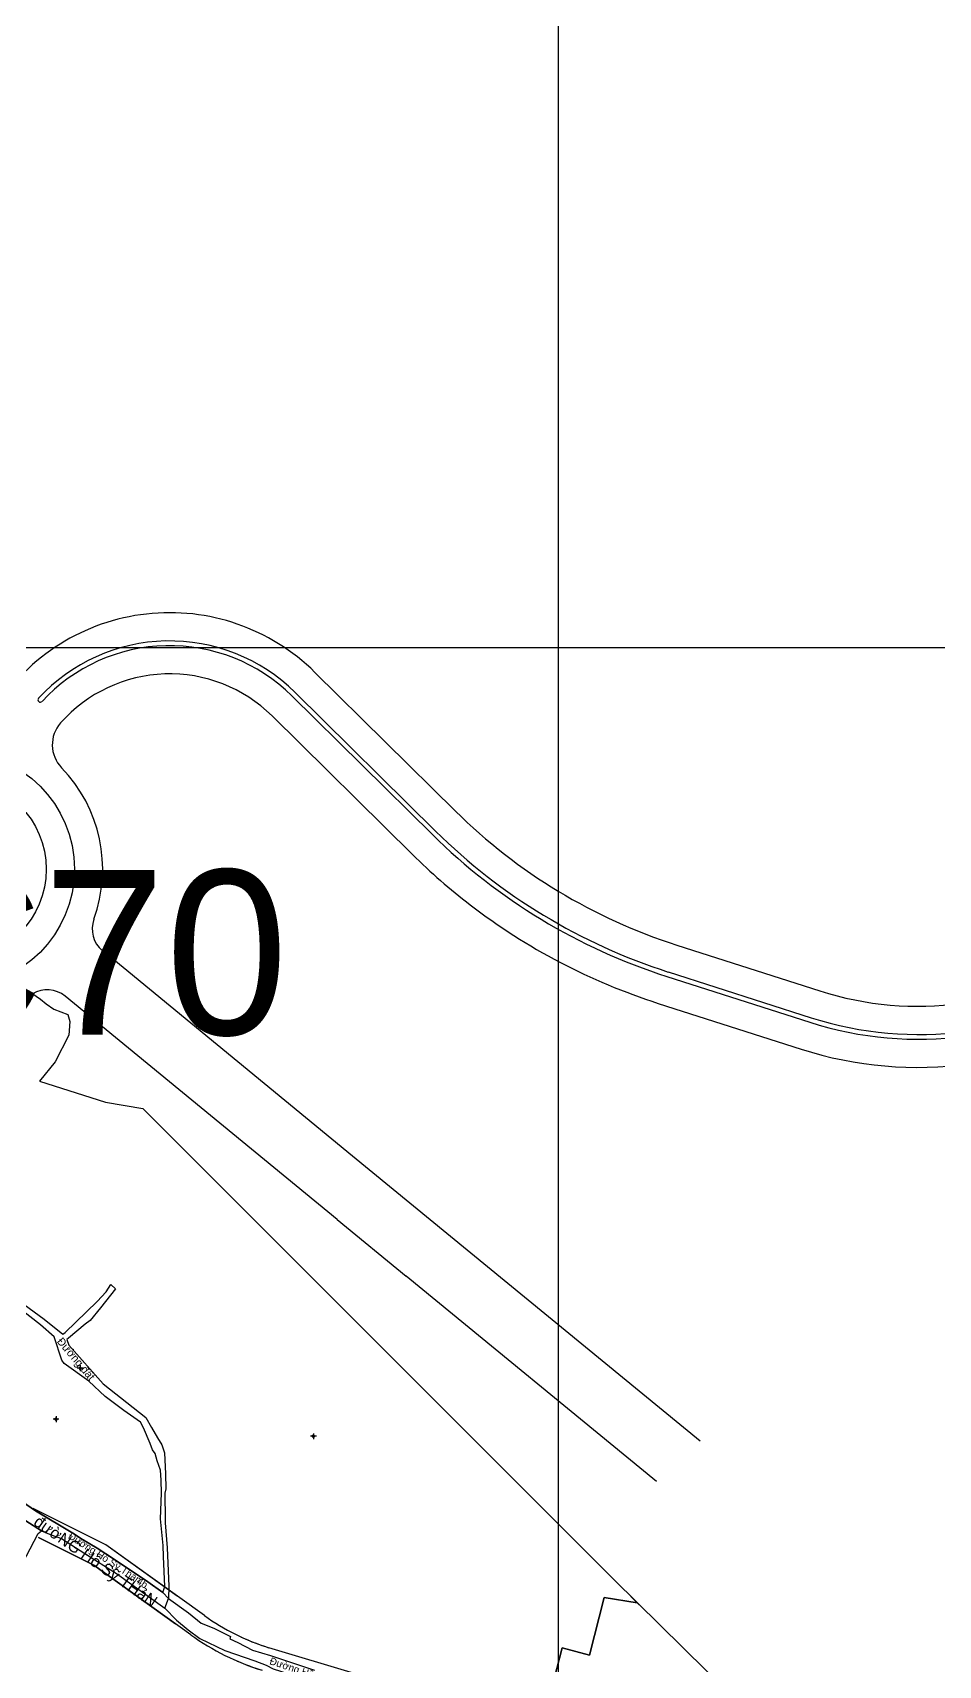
# Model space of a CAD drawing. Extents: x 547408 to 554234, y 1833375 to 1843904.
# Drawn here: x 552276 to 552662, y 1839567 to 1840261 of the extents above; entities that cross this region are included whole.
import ezdxf

# ---------------------------------------------------------------- set-up
doc = ezdxf.new("R2010")
doc.units = 0
for name, color, linetype in [('Level 1', 7, 'Continuous'), ('Level 10', 7, 'Continuous'), ('Level 11', 7, 'Continuous'), ('Level 2', 7, 'Continuous'), ('Level 30', 7, 'Continuous'), ('Level 4', 7, 'Continuous'), ('Level 5', 7, 'Continuous'), ('Level 52', 7, 'Continuous'), ('Level 62', 7, 'Continuous')]:
    doc.layers.add(name, color=color, linetype=linetype)

msp = doc.modelspace()

# ---------------------------------------------------------------- linework, layer by layer
at = {"layer": 'Level 1'}
msp.add_circle((552244.07, 1839905.77), 50, dxfattribs=at)
at = {"layer": 'Level 10'}
for p, q in [((552273.35, 1839628.66), (552279.98, 1839624.39)), ((552331.65, 1839598.16), (552334.09, 1839595.73)), ((552332.47, 1839591.53), (552334.09, 1839595.73))]:
    msp.add_line(p, q, dxfattribs=at)
for points in [[(552236.51, 1839855.94), (552237.83, 1839855.41), (552261.53, 1839848.66), (552266.55, 1839857.66), (552274.58, 1839854.04), (552279.67, 1839850.45), (552281.97, 1839848.51), (552285.31, 1839846.33), (552291.22, 1839844.02), (552292.1, 1839840.96), (552291.74, 1839835.14), (552285.84, 1839823.88), (552279.26, 1839815.69), (552307.23, 1839806.72), (552323.13, 1839804.01), (552523.45, 1839603.69), (552651.19, 1839477.87)], [(552270.61, 1839722.3), (552281.11, 1839714.49), (552289.15, 1839708.12), (552290.07, 1839708.85), (552303.67, 1839721.91), (552307.58, 1839726.14), (552309.55, 1839729.22), (552311.55, 1839727.3), (552305.08, 1839719.32), (552300.81, 1839713.93), (552298.6, 1839712.36), (552291.46, 1839706.33), (552290.8, 1839705.74), (552291.66, 1839703.43), (552306.31, 1839687.02), (552318.99, 1839676.87), (552324.44, 1839672.6), (552326.79, 1839668.34), (552329.33, 1839663.94), (552331.18, 1839660.97), (552332.32, 1839657.68), (552332.74, 1839648.62), (552332.89, 1839642.28), (552332.54, 1839640.45), (552332.67, 1839629.28), (552332.62, 1839627.81), (552333.53, 1839617.28), (552334.22, 1839600.94), (552334.09, 1839595.73)], [(552331.65, 1839598.16), (552332.5, 1839600.77), (552332, 1839613.58), (552331.78, 1839618.28), (552330.61, 1839629.6), (552331.07, 1839640.41), (552330.99, 1839646.04), (552330.6, 1839650.18), (552329.24, 1839654.24), (552328.42, 1839657.36), (552327.32, 1839658.93), (552326.27, 1839661.64), (552323.44, 1839668.19), (552322.2, 1839670.62), (552315.03, 1839675.61), (552307.1, 1839681.52), (552300.18, 1839688.03), (552289.68, 1839695.63), (552288.74, 1839696.97), (552285.44, 1839706.97), (552279.65, 1839712.09), (552269.26, 1839720.09)], [(552261.57, 1839689.01), (552253.62, 1839674.77), (552251.33, 1839670.45), (552248.38, 1839665.16), (552252.28, 1839660.85), (552257.46, 1839656.96), (552262.68, 1839652.85), (552268.61, 1839643.07), (552267.75, 1839641.93), (552267.3, 1839640.64), (552268.03, 1839640.1), (552270.06, 1839638.11), (552277.43, 1839632.92), (552293.33, 1839623.44), (552297.45, 1839620.79), (552303.69, 1839617.12), (552311.07, 1839612.31), (552325.22, 1839602.7), (552331.65, 1839598.16)], [(552240.03, 1839549.87), (552250.06, 1839569.41), (552257.09, 1839581.42), (552261.7, 1839591.23), (552278.68, 1839623.29), (552279.98, 1839624.39)], [(552279.98, 1839624.39), (552284.1, 1839622.81), (552288.57, 1839621.19), (552298.42, 1839614.8), (552311.91, 1839606.37), (552332.47, 1839591.53)], [(552332.47, 1839591.53), (552337.47, 1839586.41), (552342.42, 1839582.33), (552347.34, 1839578.6), (552347.35, 1839578.64), (552358.09, 1839573.62), (552370.75, 1839569.16), (552375.63, 1839567.37), (552378.52, 1839565.83), (552396.9, 1839559.89), (552403.33, 1839558.03), (552412.09, 1839555.88), (552418.82, 1839554.7), (552429.5, 1839553.29), (552439.59, 1839552.55), (552451.38, 1839551.36), (552459.58, 1839549.31), (552465.8, 1839548.14), (552478.01, 1839543.92), (552484.96, 1839541.98), (552497.18, 1839537.51), (552517.44, 1839532.68)], [(552334.09, 1839595.73), (552342.51, 1839589.6), (552348, 1839585.19), (552353.36, 1839583.02), (552360.43, 1839579.49), (552360.13, 1839578.51), (552363.53, 1839576.97), (552369.77, 1839573.71), (552377.43, 1839571.43), (552396.12, 1839565.24)]]:
    msp.add_lwpolyline(points, dxfattribs=at)
at = {"layer": 'Level 11'}
for p, q in [((552296.49, 1839694.83), (552296.49, 1839694.21)), ((552295.87, 1839693.58), (552295.24, 1839693.58)), ((552296.49, 1839694.21), (552295.87, 1839693.58)), ((552295.87, 1839693.58), (552296.49, 1839692.95)), ((552297.11, 1839693.58), (552296.49, 1839694.21)), ((552296.49, 1839692.95), (552297.11, 1839693.58)), ((552296.49, 1839692.95), (552296.49, 1839692.33)), ((552297.74, 1839693.58), (552297.11, 1839693.58)), ((552285.61, 1839671.9), (552284.98, 1839671.9)), ((552286.23, 1839672.53), (552285.61, 1839671.9)), ((552285.61, 1839671.9), (552286.23, 1839671.27)), ((552286.23, 1839673.15), (552286.23, 1839672.53)), ((552286.85, 1839671.9), (552286.23, 1839672.53)), ((552286.23, 1839671.27), (552286.85, 1839671.9)), ((552286.23, 1839671.27), (552286.23, 1839670.65)), ((552287.48, 1839671.9), (552286.85, 1839671.9)), ((552395.09, 1839664.64), (552394.47, 1839664.64)), ((552395.72, 1839665.27), (552395.09, 1839664.64)), ((552395.09, 1839664.64), (552395.72, 1839664.01)), ((552395.72, 1839665.89), (552395.72, 1839665.27)), ((552396.35, 1839664.64), (552395.72, 1839665.27)), ((552395.72, 1839664.01), (552396.35, 1839664.64)), ((552395.72, 1839664.01), (552395.72, 1839663.39)), ((552396.97, 1839664.64), (552396.35, 1839664.64))]:
    msp.add_line(p, q, dxfattribs=at)
for centre in [(552296.49, 1839693.58), (552286.23, 1839671.9), (552395.72, 1839664.64)]:
    msp.add_circle(centre, 0.15, dxfattribs=at)
at = {"layer": 'Level 2'}
for p, q in [((552293.33, 1839623.44), (552277.43, 1839632.92)), ((552273.35, 1839628.66), (552279.98, 1839624.39)), ((552279.98, 1839624.39), (552273.35, 1839628.66)), ((552297.45, 1839620.79), (552293.33, 1839623.44)), ((552303.69, 1839617.12), (552297.45, 1839620.79))]:
    msp.add_line(p, q, dxfattribs=at)
for points in [[(552277.43, 1839632.92), (552270.06, 1839638.11), (552268.03, 1839640.1), (552267.3, 1839640.64), (552267.75, 1839641.93), (552268.61, 1839643.07), (552262.68, 1839652.85)], [(552261.7, 1839591.23), (552278.68, 1839623.29), (552279.98, 1839624.39)], [(552279.98, 1839624.39), (552284.1, 1839622.81), (552288.57, 1839621.19), (552298.42, 1839614.8), (552311.91, 1839606.37)], [(552331.65, 1839598.16), (552325.22, 1839602.7), (552311.07, 1839612.31), (552303.69, 1839617.12)], [(552311.91, 1839606.37), (552332.47, 1839591.53), (552334.09, 1839595.73), (552331.65, 1839598.16)]]:
    msp.add_lwpolyline(points, dxfattribs=at)
at = {"layer": 'Level 30'}
for points in [[(552396.35, 1839989.48), (552456.13, 1839930.5)], [(552386.52, 1839979.51), (552446.29, 1839920.54)], [(552387.93, 1839980.94), (552447.7, 1839921.96)], [(552378.09, 1839970.97), (552437.87, 1839911.99)], [(552412.38, 1839783.83), (552305.98, 1839871.14)], [(552550.29, 1839873.5), (552611.06, 1839854.03)], [(552546.63, 1839862.07), (552607.4, 1839842.61)], [(552546.02, 1839860.17), (552606.79, 1839840.7)], [(552405.82, 1839756.87), (552290.12, 1839851.81)], [(552542.36, 1839848.74), (552603.13, 1839829.27)], [(552560.2, 1839662.52), (552412.38, 1839783.83)], [(552405.82, 1839756.87), (552435.22, 1839732.74)], [(552541.64, 1839645.41), (552435.22, 1839732.74)], [(552307.46, 1839618.44), (552276.56, 1839633.92)], [(552349.34, 1839588.38), (552307.46, 1839618.44), (552280.48, 1839631.96)], [(552278.7, 1839621.67), (552302.28, 1839609.85)], [(552343.5, 1839580.25), (552302.28, 1839609.85), (552278.7, 1839621.67)], [(552337.81, 1839596.65), (552307.46, 1839618.44)], [(552302.28, 1839609.85), (552337.08, 1839584.87)], [(552413.13, 1839563.81), (552376.77, 1839574.76)], [(552413.13, 1839563.81), (552376.77, 1839574.76)]]:
    msp.add_lwpolyline(points, dxfattribs=at)
msp.add_circle((552244.07, 1839905.77), 38, dxfattribs=at)
for centre, radius, start, end in [((552334.55, 1839926.84), 88, 45.38409, 147.50165), ((552334.55, 1839926.84), 76, 45.38409, 137.19541), ((552334.55, 1839926.84), 74, 45.38409, 137.19541), ((552334.55, 1839926.84), 62, 45.38409, 138.43997), ((552279.52, 1839977.8), 1, 137.19541, 317.19541), ((552298.63, 1839958.68), 14, 138.43997, 224.12293), ((552244.07, 1839905.77), 62, 339.96161, 44.12293), ((552622.58, 1840099.2), 237, 225.38409, 252.23922), ((552622.58, 1840099.2), 251, 225.38409, 252.23922), ((552622.58, 1840099.2), 249, 225.38409, 252.23922), ((552622.58, 1840099.2), 263, 225.38409, 232.47221), ((552622.58, 1840099.2), 263, 232.47221, 252.23922), ((552313.59, 1839880.41), 12, 159.96161, 230.6272), ((552652.85, 1839984.5), 137, 252.23922, 303.12316), ((552282.51, 1839842.53), 12, 50.6272, 121.2928), ((552652.85, 1839984.5), 151, 252.23922, 303.12316), ((552652.85, 1839984.5), 149, 252.23922, 303.12316), ((552652.85, 1839984.5), 163, 252.23922, 303.12316), ((552404.74, 1839665.55), 95, 234.32444, 252.88026), ((552404.74, 1839665.55), 105, 234.32444, 252.89789), ((552404.74, 1839665.55), 95, 245.27166, 252.88026), ((552404.74, 1839665.55), 105, 246.73037, 252.89789)]:
    msp.add_arc(centre, radius, start, end, dxfattribs=at)
at = {"layer": 'Level 52'}
for p, q in [((552519.33, 1839596.13), (552513.1, 1839571.6)), ((552513.1, 1839571.6), (552519.33, 1839596.13)), ((552533.47, 1839593.82), (552519.33, 1839596.13)), ((552519.33, 1839596.13), (552533.47, 1839593.82)), ((552533.47, 1839593.82), (552530.73, 1839596.52)), ((552534.29, 1839593.01), (552533.47, 1839593.82)), ((552501.46, 1839574.75), (552493.31, 1839542.81)), ((552493.31, 1839542.81), (552501.46, 1839574.75)), ((552513.1, 1839571.6), (552501.46, 1839574.75)), ((552501.46, 1839574.75), (552513.1, 1839571.6))]:
    msp.add_line(p, q, dxfattribs=at)
at = {"layer": 'Level 62'}
for p, q in [((552500, 1837500), (552500, 1840500)), ((549500, 1840000), (553000, 1840000))]:
    msp.add_line(p, q, dxfattribs=at)

# ---------------------------------------------------------------- texts
at = {"layer": 'Level 1'}
msp.add_text('đườNG Hồ Sỹ THảN', height=5, rotation=324.99412, dxfattribs=at).set_placement((552276.27, 1839627.23))
at = {"layer": 'Level 4'}
msp.add_text('4b', height=3.092, rotation=325.99659, dxfattribs=at).set_placement((552320.14, 1839602.33))
at = {"layer": 'Level 5'}
for s, height, rotation, p in [('Đường đất', 3.402, 310.17383, (552286.38, 1839704.84)), ('Đường Hồ Sỹ Thản', 3.0923, 326.97762, (552291.1, 1839621.45)), ('Đường Hồ Sỹ Thản', 3.0923, 341.64106, (552376.79, 1839567.83))]:
    msp.add_text(s, height=height, rotation=rotation, dxfattribs=at).set_placement(p)
at = {"layer": 'Level 62'}
msp.add_text('DC70', height=70, dxfattribs=at).set_placement((552145.55, 1839835.44))

doc.saveas('drawing.dxf')
